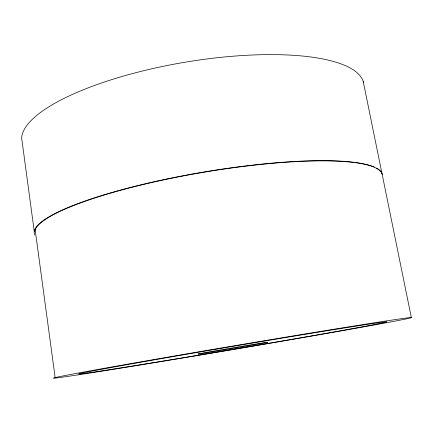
<?xml version="1.0" encoding="UTF-8"?>
<svg xmlns="http://www.w3.org/2000/svg" width="433" height="433" viewBox="0 0 433 433"><rect width="100%" height="100%" fill="white"/><g stroke="black" fill="none" stroke-linecap="round" stroke-linejoin="round"><path stroke-width="0.65" d="M411.35 317.633A181.156 1.748 -9.6 0 0 145.548 361.008A181.156 1.748 -9.6 0 0 141.342 364.797A181.156 1.748 -9.6 0 0 411.35 317.633L382.312 175.062A176.296 32.231 -9.6 0 0 208.408 171.495A176.296 32.231 -9.6 0 0 34.58 231.882M363.211 81.393L381.928 173.292M35.149 229.75L55.153 377.657M34.256 231.39L21.65 138.051A173.389 50.899 -9.6 0 1 188.339 61.675A173.389 50.899 -9.6 0 1 363.563 82.649M34.764 235.059A176.496 32.307 -9.6 0 1 151.745 182.266A176.496 32.307 -9.6 0 1 354.064 162.299M355.574 162.494A176.496 32.307 -9.6 0 1 374.334 167.051M376.499 168.096A176.496 32.307 -9.6 0 1 382.279 174.483M131.307 366.21A156.064 1.499 -9.6 0 0 383.681 322.682A156.064 1.499 -9.6 0 0 183.294 354.833A156.064 1.499 -9.6 0 0 131.307 366.21M213.788 351.672A35.414 0.336 -9.6 0 0 267.675 342.292A35.414 0.336 -9.6 0 0 216.938 350.551A35.414 0.336 -9.6 0 0 213.788 351.672"/></g></svg>
